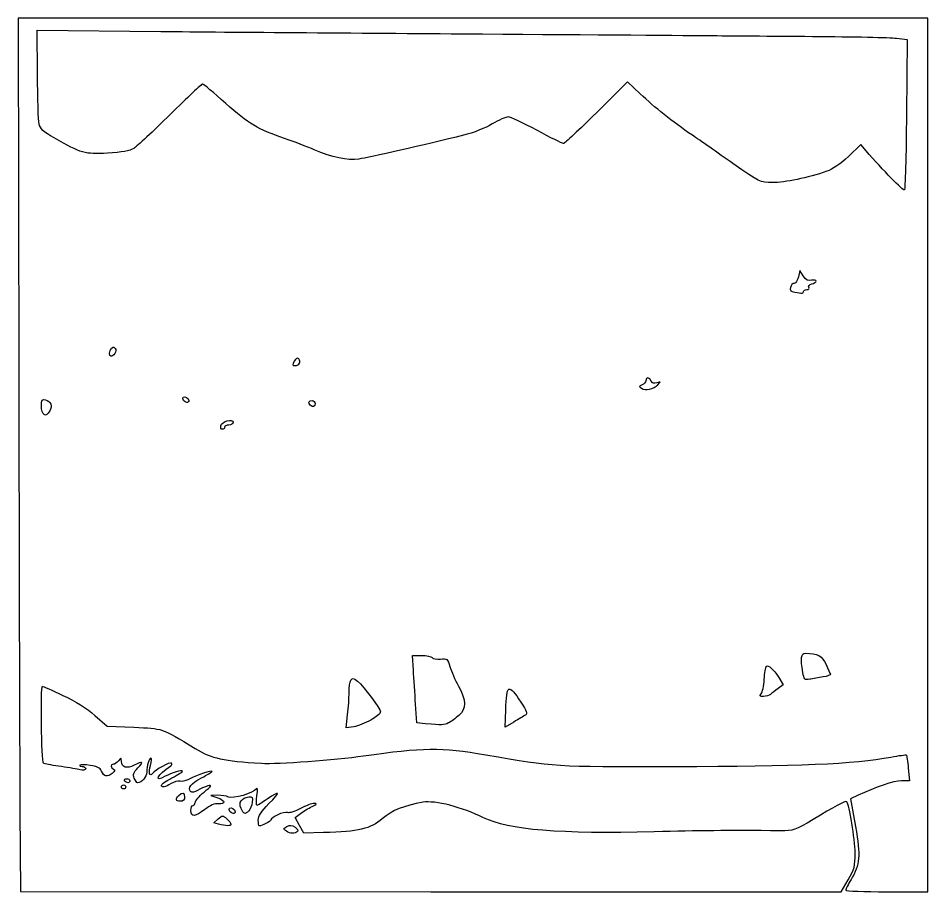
# Model space of a CAD drawing. Header units: centimetres. Extents: x -9.8 to 9.9, y -5 to 13.9.
import ezdxf

# ---------------------------------------------------------------- set-up
doc = ezdxf.new("R2010")
doc.units = ezdxf.units.CM
doc.header["$MEASUREMENT"] = 0
doc.layers.add('Layer 1', color=7, linetype='Continuous')

msp = doc.modelspace()

# ---------------------------------------------------------------- linework, layer by layer
at = {"layer": 'Layer 1'}
for points, knots in [([(-9.77833, -3.20923), (-9.78516, -2.25109), (-9.79646, 1.99619), (-9.80344, 6.22918), (-9.80344, 6.22918), (-9.80344, 6.22918), (-9.81613, 13.92552), (-9.81613, 13.92552), (-9.81613, 13.92552), (-9.81613, 13.92552), (0.02012, 13.92552), (0.02012, 13.92552), (0.02012, 13.92552), (0.02012, 13.92552), (9.85637, 13.92552), (9.85637, 13.92552), (9.85637, 13.92552), (9.85637, 13.92552), (9.85637, 4.48556), (9.85637, 4.48556), (9.85637, 4.48556), (9.85637, 4.48556), (9.85637, -4.9544), (9.85637, -4.9544), (9.85637, -4.9544), (9.85637, -4.9544), (8.96849, -4.9544), (8.96849, -4.9544), (8.96849, -4.9544), (8.48016, -4.9544), (8.08086, -4.93941), (8.08116, -4.92108), (8.08116, -4.92108), (8.08148, -4.90276), (8.13332, -4.79968), (8.19639, -4.69202), (8.19639, -4.69202), (8.39324, -4.35604), (8.40602, -4.1996), (8.29046, -3.54113), (8.29046, -3.54113), (8.29046, -3.54113), (8.18666, -2.94969), (8.18666, -2.94969), (8.18666, -2.94969), (8.18666, -2.94969), (8.34991, -2.86986), (8.34991, -2.86986), (8.34991, -2.86986), (8.6994, -2.69895), (9.12827, -2.55554), (9.28991, -2.55554), (9.28991, -2.55554), (9.28991, -2.55554), (9.45921, -2.55554), (9.45921, -2.55554), (9.45921, -2.55554), (9.45921, -2.55554), (9.43411, -2.28549), (9.43411, -2.28549), (9.43411, -2.28549), (9.42031, -2.13696), (9.40184, -2.00844), (9.39307, -1.99989), (9.39307, -1.99989), (9.3843, -1.99134), (9.23396, -2.01083), (9.05897, -2.04321), (9.05897, -2.04321), (8.24881, -2.19313), (7.06656, -2.24438), (4.36918, -2.24651), (4.36918, -2.24651), (1.70418, -2.24861), (1.83899, -2.25696), (0.2946, -1.99419), (0.2946, -1.99419), (-0.66983, -1.8301), (-1.06897, -1.83375), (-2.34626, -2.01834), (-2.34626, -2.01834), (-2.96068, -2.10713), (-4.2041, -2.19627), (-4.55457, -2.17664), (-4.55457, -2.17664), (-5.38588, -2.13008), (-5.62236, -2.07737), (-5.98883, -1.85694), (-5.98883, -1.85694), (-6.73742, -1.40667), (-6.68292, -1.42541), (-7.31579, -1.40075), (-7.31579, -1.40075), (-7.31579, -1.40075), (-7.89147, -1.37832), (-7.89147, -1.37832), (-7.89147, -1.37832), (-7.89147, -1.37832), (-8.15813, -1.14299), (-8.15813, -1.14299), (-8.15813, -1.14299), (-8.32348, -0.99706), (-8.58602, -0.83251), (-8.84918, -0.70986), (-8.84918, -0.70986), (-9.08259, -0.60107), (-9.28236, -0.51206), (-9.29312, -0.51206), (-9.29312, -0.51206), (-9.33205, -0.51206), (-9.31161, -2.15112), (-9.27239, -2.17477), (-9.27239, -2.17477), (-9.25024, -2.18813), (-9.10169, -2.21793), (-8.94228, -2.24099), (-8.94228, -2.24099), (-8.78287, -2.26405), (-8.58586, -2.29678), (-8.50447, -2.31372), (-8.50447, -2.31372), (-8.4065, -2.33411), (-8.35649, -2.32763), (-8.35649, -2.29454), (-8.35649, -2.29454), (-8.35649, -2.26705), (-8.39064, -2.24456), (-8.43238, -2.24456), (-8.43238, -2.24456), (-8.47412, -2.24456), (-8.49649, -2.23307), (-8.48209, -2.21902), (-8.48209, -2.21902), (-8.46769, -2.20497), (-8.36595, -2.20664), (-8.256, -2.22272), (-8.256, -2.22272), (-8.11498, -2.24335), (-8.04334, -2.27947), (-8.01278, -2.34534), (-8.01278, -2.34534), (-7.95557, -2.46867), (-7.89389, -2.48292), (-7.7855, -2.39785), (-7.7855, -2.39785), (-7.72236, -2.34829), (-7.71291, -2.32107), (-7.75319, -2.3047), (-7.75319, -2.3047), (-7.82438, -2.27577), (-7.82801, -2.20013), (-7.75821, -2.20013), (-7.75821, -2.20013), (-7.72967, -2.20013), (-7.6791, -2.16515), (-7.64583, -2.12239), (-7.64583, -2.12239), (-7.58954, -2.05004), (-7.58524, -2.05125), (-7.5839, -2.13985), (-7.5839, -2.13985), (-7.58194, -2.26845), (-7.46805, -2.30246), (-7.30864, -2.22203), (-7.30864, -2.22203), (-7.1168, -2.12524), (-7.09514, -2.14018), (-7.22769, -2.27787), (-7.22769, -2.27787), (-7.32012, -2.37389), (-7.33687, -2.42142), (-7.30597, -2.49999), (-7.30597, -2.49999), (-7.28435, -2.55496), (-7.25064, -2.59931), (-7.23105, -2.59853), (-7.23105, -2.59853), (-7.14444, -2.5951), (-7.03602, -2.47005), (-7.03545, -2.37293), (-7.03545, -2.37293), (-7.03459, -2.22579), (-6.98708, -2.06686), (-6.94396, -2.06686), (-6.94396, -2.06686), (-6.92418, -2.06686), (-6.93, -2.13681), (-6.9569, -2.2223), (-6.9569, -2.2223), (-7.00438, -2.37323), (-6.97233, -2.48822), (-6.90839, -2.3964), (-6.90839, -2.3964), (-6.85408, -2.31841), (-6.53202, -2.14402), (-6.5, -2.17526), (-6.5, -2.17526), (-6.48326, -2.19159), (-6.49108, -2.21886), (-6.51738, -2.23586), (-6.51738, -2.23586), (-6.80202, -2.41983), (-6.90234, -2.60833), (-6.63628, -2.45926), (-6.63628, -2.45926), (-6.50739, -2.38705), (-6.26204, -2.31672), (-6.26204, -2.35199), (-6.26204, -2.35199), (-6.26204, -2.36315), (-6.36449, -2.42668), (-6.4897, -2.49317), (-6.4897, -2.49317), (-6.61491, -2.55966), (-6.71736, -2.63087), (-6.71736, -2.65142), (-6.71736, -2.65142), (-6.71736, -2.70958), (-6.63385, -2.69566), (-6.51078, -2.61699), (-6.51078, -2.61699), (-6.44901, -2.5775), (-6.35911, -2.55524), (-6.31101, -2.56751), (-6.31101, -2.56751), (-6.26291, -2.57978), (-6.16249, -2.5536), (-6.08786, -2.50932), (-6.08786, -2.50932), (-5.95919, -2.43298), (-5.62459, -2.32255), (-5.62459, -2.35642), (-5.62459, -2.35642), (-5.62459, -2.36514), (-5.72585, -2.42605), (-5.8496, -2.49176), (-5.8496, -2.49176), (-6.07983, -2.61402), (-6.16112, -2.71617), (-6.08627, -2.78919), (-6.08627, -2.78919), (-6.06042, -2.81442), (-6.00261, -2.80474), (-5.9368, -2.76418), (-5.9368, -2.76418), (-5.87778, -2.7278), (-5.77826, -2.6846), (-5.71565, -2.66817), (-5.71565, -2.66817), (-5.6211, -2.64337), (-5.6346, -2.66578), (-5.79533, -2.8005), (-5.79533, -2.8005), (-5.90176, -2.88971), (-5.98884, -2.99102), (-5.98884, -3.02564), (-5.98884, -3.02564), (-5.98884, -3.06026), (-6.00933, -3.08859), (-6.03437, -3.08859), (-6.03437, -3.08859), (-6.05941, -3.08859), (-6.0799, -3.13857), (-6.0799, -3.19965), (-6.0799, -3.19965), (-6.0799, -3.34758), (-5.9943, -3.34054), (-5.78086, -3.17505), (-5.78086, -3.17505), (-5.66922, -3.08849), (-5.56395, -3.04368), (-5.49002, -3.05125), (-5.49002, -3.05125), (-5.32163, -3.06848), (-5.32819, -2.98624), (-5.50005, -2.92539), (-5.50005, -2.92539), (-5.50005, -2.92539), (-5.64735, -2.87324), (-5.64735, -2.87324), (-5.64735, -2.87324), (-5.64735, -2.87324), (-5.49638, -2.86986), (-5.49638, -2.86986), (-5.49638, -2.86986), (-5.41335, -2.868), (-5.3102, -2.88486), (-5.26718, -2.90733), (-5.26718, -2.90733), (-5.17462, -2.95566), (-4.72512, -2.82153), (-4.66319, -2.72711), (-4.66319, -2.72711), (-4.63952, -2.69101), (-4.63506, -2.75175), (-4.65214, -2.87759), (-4.65214, -2.87759), (-4.6679, -2.99365), (-4.66758, -3.0886), (-4.65144, -3.0886), (-4.65144, -3.0886), (-4.6353, -3.0886), (-4.53724, -3.02863), (-4.43352, -2.95533), (-4.43352, -2.95533), (-4.15099, -2.75565), (-4.1344, -2.7942), (-4.39269, -3.05021), (-4.39269, -3.05021), (-4.56124, -3.21727), (-4.62287, -3.31243), (-4.62287, -3.4056), (-4.62287, -3.4056), (-4.62287, -3.47558), (-4.61359, -3.53284), (-4.60225, -3.53284), (-4.60225, -3.53284), (-4.5535, -3.53284), (-4.34968, -3.42727), (-4.34968, -3.40202), (-4.34968, -3.40202), (-4.34968, -3.34214), (-4.07058, -3.21772), (-3.99133, -3.24226), (-3.99133, -3.24226), (-3.94269, -3.25732), (-3.82297, -3.22129), (-3.7073, -3.15677), (-3.7073, -3.15677), (-3.59732, -3.09543), (-3.46636, -3.04546), (-3.41628, -3.04573), (-3.41628, -3.04573), (-3.34507, -3.04608), (-3.355, -3.06078), (-3.46181, -3.11304), (-3.46181, -3.11304), (-3.53694, -3.1498), (-3.64963, -3.21854), (-3.71224, -3.2658), (-3.71224, -3.2658), (-3.71224, -3.2658), (-3.82607, -3.35173), (-3.82607, -3.35173), (-3.82607, -3.35173), (-3.82607, -3.35173), (-3.734, -3.52003), (-3.734, -3.52003), (-3.734, -3.52003), (-3.734, -3.52003), (-3.64193, -3.68833), (-3.64193, -3.68833), (-3.64193, -3.68833), (-3.64193, -3.68833), (-3.21038, -3.67602), (-3.21038, -3.67602), (-3.21038, -3.67602), (-2.44402, -3.65415), (-2.20671, -3.5983), (-1.94137, -3.37732), (-1.94137, -3.37732), (-1.71778, -3.19112), (-1.47896, -3.09425), (-1.06122, -3.02033), (-1.06122, -3.02033), (-0.80721, -2.97538), (-0.20442, -3.12944), (0.24931, -3.35528), (0.24931, -3.35528), (0.77978, -3.61931), (1.91316, -3.71254), (3.93716, -3.65861), (3.93716, -3.65861), (4.91528, -3.63255), (5.48804, -3.62803), (6.66909, -3.63708), (6.66909, -3.63708), (6.95063, -3.63923), (6.98501, -3.62729), (7.37484, -3.39179), (7.37484, -3.39179), (7.8231, -3.12099), (8.08084, -2.98522), (8.10392, -3.00773), (8.10392, -3.00773), (8.15568, -3.05823), (8.28198, -3.83342), (8.28357, -4.11036), (8.28357, -4.11036), (8.28529, -4.40959), (8.26993, -4.46962), (8.13283, -4.69954), (8.13283, -4.69954), (8.13283, -4.69954), (7.98018, -4.95554), (7.98018, -4.95554), (7.98018, -4.95554), (7.98018, -4.95554), (-0.89287, -4.95343), (-0.89287, -4.95343), (-0.89287, -4.95343), (-0.89287, -4.95343), (-9.76591, -4.95131), (-9.76591, -4.95131), (-9.76591, -4.95131), (-9.76591, -4.95131), (-9.77833, -3.20923), (-9.77833, -3.20923)], [0, 0, 0, 0, 0.00970874, 0.00970874, 0.00970874, 0.00970874, 0.01941748, 0.01941748, 0.01941748, 0.01941748, 0.02912621, 0.02912621, 0.02912621, 0.02912621, 0.03883495, 0.03883495, 0.03883495, 0.03883495, 0.04854369, 0.04854369, 0.04854369, 0.04854369, 0.05825243, 0.05825243, 0.05825243, 0.05825243, 0.06796117, 0.06796117, 0.06796117, 0.06796117, 0.0776699, 0.0776699, 0.0776699, 0.0776699, 0.08737864, 0.08737864, 0.08737864, 0.08737864, 0.09708738, 0.09708738, 0.09708738, 0.09708738, 0.10679612, 0.10679612, 0.10679612, 0.10679612, 0.11650485, 0.11650485, 0.11650485, 0.11650485, 0.12621359, 0.12621359, 0.12621359, 0.12621359, 0.13592233, 0.13592233, 0.13592233, 0.13592233, 0.14563107, 0.14563107, 0.14563107, 0.14563107, 0.15533981, 0.15533981, 0.15533981, 0.15533981, 0.16504854, 0.16504854, 0.16504854, 0.16504854, 0.17475728, 0.17475728, 0.17475728, 0.17475728, 0.18446602, 0.18446602, 0.18446602, 0.18446602, 0.19417476, 0.19417476, 0.19417476, 0.19417476, 0.2038835, 0.2038835, 0.2038835, 0.2038835, 0.21359223, 0.21359223, 0.21359223, 0.21359223, 0.22330097, 0.22330097, 0.22330097, 0.22330097, 0.23300971, 0.23300971, 0.23300971, 0.23300971, 0.24271845, 0.24271845, 0.24271845, 0.24271845, 0.25242718, 0.25242718, 0.25242718, 0.25242718, 0.26213592, 0.26213592, 0.26213592, 0.26213592, 0.27184466, 0.27184466, 0.27184466, 0.27184466, 0.2815534, 0.2815534, 0.2815534, 0.2815534, 0.29126214, 0.29126214, 0.29126214, 0.29126214, 0.30097087, 0.30097087, 0.30097087, 0.30097087, 0.31067961, 0.31067961, 0.31067961, 0.31067961, 0.32038835, 0.32038835, 0.32038835, 0.32038835, 0.33009709, 0.33009709, 0.33009709, 0.33009709, 0.33980583, 0.33980583, 0.33980583, 0.33980583, 0.34951456, 0.34951456, 0.34951456, 0.34951456, 0.3592233, 0.3592233, 0.3592233, 0.3592233, 0.36893204, 0.36893204, 0.36893204, 0.36893204, 0.37864078, 0.37864078, 0.37864078, 0.37864078, 0.38834951, 0.38834951, 0.38834951, 0.38834951, 0.39805825, 0.39805825, 0.39805825, 0.39805825, 0.40776699, 0.40776699, 0.40776699, 0.40776699, 0.41747573, 0.41747573, 0.41747573, 0.41747573, 0.42718447, 0.42718447, 0.42718447, 0.42718447, 0.4368932, 0.4368932, 0.4368932, 0.4368932, 0.44660194, 0.44660194, 0.44660194, 0.44660194, 0.45631068, 0.45631068, 0.45631068, 0.45631068, 0.46601942, 0.46601942, 0.46601942, 0.46601942, 0.47572816, 0.47572816, 0.47572816, 0.47572816, 0.48543689, 0.48543689, 0.48543689, 0.48543689, 0.49514563, 0.49514563, 0.49514563, 0.49514563, 0.50485437, 0.50485437, 0.50485437, 0.50485437, 0.51456311, 0.51456311, 0.51456311, 0.51456311, 0.52427184, 0.52427184, 0.52427184, 0.52427184, 0.53398058, 0.53398058, 0.53398058, 0.53398058, 0.54368932, 0.54368932, 0.54368932, 0.54368932, 0.55339806, 0.55339806, 0.55339806, 0.55339806, 0.5631068, 0.5631068, 0.5631068, 0.5631068, 0.57281553, 0.57281553, 0.57281553, 0.57281553, 0.58252427, 0.58252427, 0.58252427, 0.58252427, 0.59223301, 0.59223301, 0.59223301, 0.59223301, 0.60194175, 0.60194175, 0.60194175, 0.60194175, 0.61165049, 0.61165049, 0.61165049, 0.61165049, 0.62135922, 0.62135922, 0.62135922, 0.62135922, 0.63106796, 0.63106796, 0.63106796, 0.63106796, 0.6407767, 0.6407767, 0.6407767, 0.6407767, 0.65048544, 0.65048544, 0.65048544, 0.65048544, 0.66019417, 0.66019417, 0.66019417, 0.66019417, 0.66990291, 0.66990291, 0.66990291, 0.66990291, 0.67961165, 0.67961165, 0.67961165, 0.67961165, 0.68932039, 0.68932039, 0.68932039, 0.68932039, 0.69902913, 0.69902913, 0.69902913, 0.69902913, 0.70873786, 0.70873786, 0.70873786, 0.70873786, 0.7184466, 0.7184466, 0.7184466, 0.7184466, 0.72815534, 0.72815534, 0.72815534, 0.72815534, 0.73786408, 0.73786408, 0.73786408, 0.73786408, 0.74757282, 0.74757282, 0.74757282, 0.74757282, 0.75728155, 0.75728155, 0.75728155, 0.75728155, 0.76699029, 0.76699029, 0.76699029, 0.76699029, 0.77669903, 0.77669903, 0.77669903, 0.77669903, 0.78640777, 0.78640777, 0.78640777, 0.78640777, 0.7961165, 0.7961165, 0.7961165, 0.7961165, 0.80582524, 0.80582524, 0.80582524, 0.80582524, 0.81553398, 0.81553398, 0.81553398, 0.81553398, 0.82524272, 0.82524272, 0.82524272, 0.82524272, 0.83495146, 0.83495146, 0.83495146, 0.83495146, 0.84466019, 0.84466019, 0.84466019, 0.84466019, 0.85436893, 0.85436893, 0.85436893, 0.85436893, 0.86407767, 0.86407767, 0.86407767, 0.86407767, 0.87378641, 0.87378641, 0.87378641, 0.87378641, 0.88349515, 0.88349515, 0.88349515, 0.88349515, 0.89320388, 0.89320388, 0.89320388, 0.89320388, 0.90291262, 0.90291262, 0.90291262, 0.90291262, 0.91262136, 0.91262136, 0.91262136, 0.91262136, 0.9223301, 0.9223301, 0.9223301, 0.9223301, 0.93203883, 0.93203883, 0.93203883, 0.93203883, 0.94174757, 0.94174757, 0.94174757, 0.94174757, 0.95145631, 0.95145631, 0.95145631, 0.95145631, 0.96116505, 0.96116505, 0.96116505, 0.96116505, 0.97087379, 0.97087379, 0.97087379, 0.97087379, 0.98058252, 0.98058252, 0.98058252, 0.98058252, 1, 1, 1, 1]), ([(9.39528, 11.84982), (9.39528, 11.84982), (9.40932, 13.46796), (9.40932, 13.46796), (9.40932, 13.46796), (9.40932, 13.46796), (9.17826, 13.49466), (9.17826, 13.49466), (9.17826, 13.49466), (9.05117, 13.50934), (8.23486, 13.52644), (7.36422, 13.53266), (7.36422, 13.53266), (6.49358, 13.53887), (5.49439, 13.54675), (5.14379, 13.55016), (5.14379, 13.55016), (4.7932, 13.55358), (2.58033, 13.56941), (0.22632, 13.58536), (0.22632, 13.58536), (-2.12769, 13.6013), (-5.25745, 13.62551), (-6.72871, 13.63915), (-6.72871, 13.63915), (-6.72871, 13.63915), (-9.40372, 13.66396), (-9.40372, 13.66396), (-9.40372, 13.66396), (-9.40372, 13.66396), (-9.39834, 12.71747), (-9.39834, 12.71747), (-9.39834, 12.71747), (-9.39538, 12.1969), (-9.37998, 11.71199), (-9.36413, 11.63988), (-9.36413, 11.63988), (-9.34163, 11.53753), (-9.27041, 11.47161), (-9.03941, 11.33933), (-9.03941, 11.33933), (-8.44524, 10.99907), (-8.38312, 10.98134), (-7.88418, 11.00954), (-7.88418, 11.00954), (-7.57141, 11.02722), (-7.39824, 11.05818), (-7.31503, 11.1113), (-7.31503, 11.1113), (-7.24925, 11.15329), (-6.89466, 11.48382), (-6.52706, 11.84581), (-6.52706, 11.84581), (-6.15946, 12.2078), (-5.84515, 12.50398), (-5.82859, 12.50398), (-5.82859, 12.50398), (-5.81203, 12.50398), (-5.58666, 12.31513), (-5.32776, 12.08432), (-5.32776, 12.08432), (-4.82704, 11.63792), (-4.63312, 11.52252), (-4.0537, 11.32618), (-4.0537, 11.32618), (-3.85336, 11.25829), (-3.56494, 11.14852), (-3.41276, 11.08224), (-3.41276, 11.08224), (-3.02104, 10.91162), (-2.70098, 10.84508), (-2.44708, 10.88148), (-2.44708, 10.88148), (-2.24626, 10.91027), (-1.00599, 11.19192), (-0.18347, 11.39551), (-0.18347, 11.39551), (0.01687, 11.4451), (0.29657, 11.55487), (0.43808, 11.63944), (0.43808, 11.63944), (0.57959, 11.72401), (0.73374, 11.79321), (0.78064, 11.79321), (0.78064, 11.79321), (0.82754, 11.79321), (1.1054, 11.66327), (1.39811, 11.50446), (1.39811, 11.50446), (1.69082, 11.34565), (1.95042, 11.21571), (1.975, 11.21571), (1.975, 11.21571), (1.99958, 11.21571), (2.32182, 11.51624), (2.69108, 11.88356), (2.69108, 11.88356), (2.69108, 11.88356), (3.36248, 12.55141), (3.36248, 12.55141), (3.36248, 12.55141), (3.36248, 12.55141), (3.63845, 12.28977), (3.63845, 12.28977), (3.63845, 12.28977), (3.94641, 11.9978), (4.33152, 11.69194), (4.76415, 11.3957), (4.76415, 11.3957), (4.92287, 11.28702), (5.3172, 11.01215), (5.64045, 10.78488), (5.64045, 10.78488), (6.22408, 10.37453), (6.23005, 10.37166), (6.49797, 10.37166), (6.49797, 10.37166), (6.76196, 10.37166), (7.26389, 10.47615), (7.67143, 10.61595), (7.67143, 10.61595), (7.79829, 10.65947), (7.976, 10.7822), (8.14031, 10.93976), (8.14031, 10.93976), (8.14031, 10.93976), (8.4049, 11.19349), (8.4049, 11.19349), (8.4049, 11.19349), (8.4049, 11.19349), (8.52129, 11.06022), (8.52129, 11.06022), (8.52129, 11.06022), (8.89062, 10.63734), (9.32184, 10.19588), (9.34936, 10.21248), (9.34936, 10.21248), (9.36689, 10.22305), (9.38755, 10.95986), (9.39527, 11.84983), (9.39527, 11.84983), (9.39527, 11.84983), (9.39528, 11.84982), (9.39528, 11.84982)], [0, 0, 0, 0, 0.02702703, 0.02702703, 0.02702703, 0.02702703, 0.05405405, 0.05405405, 0.05405405, 0.05405405, 0.08108108, 0.08108108, 0.08108108, 0.08108108, 0.10810811, 0.10810811, 0.10810811, 0.10810811, 0.13513514, 0.13513514, 0.13513514, 0.13513514, 0.16216216, 0.16216216, 0.16216216, 0.16216216, 0.18918919, 0.18918919, 0.18918919, 0.18918919, 0.21621622, 0.21621622, 0.21621622, 0.21621622, 0.24324324, 0.24324324, 0.24324324, 0.24324324, 0.27027027, 0.27027027, 0.27027027, 0.27027027, 0.2972973, 0.2972973, 0.2972973, 0.2972973, 0.32432432, 0.32432432, 0.32432432, 0.32432432, 0.35135135, 0.35135135, 0.35135135, 0.35135135, 0.37837838, 0.37837838, 0.37837838, 0.37837838, 0.40540541, 0.40540541, 0.40540541, 0.40540541, 0.43243243, 0.43243243, 0.43243243, 0.43243243, 0.45945946, 0.45945946, 0.45945946, 0.45945946, 0.48648649, 0.48648649, 0.48648649, 0.48648649, 0.51351351, 0.51351351, 0.51351351, 0.51351351, 0.54054054, 0.54054054, 0.54054054, 0.54054054, 0.56756757, 0.56756757, 0.56756757, 0.56756757, 0.59459459, 0.59459459, 0.59459459, 0.59459459, 0.62162162, 0.62162162, 0.62162162, 0.62162162, 0.64864865, 0.64864865, 0.64864865, 0.64864865, 0.67567568, 0.67567568, 0.67567568, 0.67567568, 0.7027027, 0.7027027, 0.7027027, 0.7027027, 0.72972973, 0.72972973, 0.72972973, 0.72972973, 0.75675676, 0.75675676, 0.75675676, 0.75675676, 0.78378378, 0.78378378, 0.78378378, 0.78378378, 0.81081081, 0.81081081, 0.81081081, 0.81081081, 0.83783784, 0.83783784, 0.83783784, 0.83783784, 0.86486486, 0.86486486, 0.86486486, 0.86486486, 0.89189189, 0.89189189, 0.89189189, 0.89189189, 0.91891892, 0.91891892, 0.91891892, 0.91891892, 0.94594595, 0.94594595, 0.94594595, 0.94594595, 1, 1, 1, 1]), ([(6.98139, 8.00415), (6.88831, 8.01811), (6.86634, 8.04173), (6.88425, 8.10855), (6.88425, 8.10855), (6.89698, 8.15605), (6.93411, 8.19491), (6.96677, 8.19491), (6.96677, 8.19491), (6.99942, 8.19491), (7.04038, 8.25815), (7.05778, 8.33545), (7.05778, 8.33545), (7.05778, 8.33545), (7.08942, 8.47599), (7.08942, 8.47599), (7.08942, 8.47599), (7.08942, 8.47599), (7.16385, 8.35578), (7.16385, 8.35578), (7.16385, 8.35578), (7.22038, 8.26447), (7.26291, 8.24157), (7.34072, 8.26051), (7.34072, 8.26051), (7.39707, 8.27422), (7.44317, 8.2674), (7.44317, 8.24536), (7.44317, 8.24536), (7.44317, 8.22331), (7.40013, 8.19429), (7.34752, 8.18087), (7.34752, 8.18087), (7.29485, 8.16743), (7.26537, 8.13516), (7.28191, 8.10905), (7.28191, 8.10905), (7.29843, 8.08297), (7.28, 8.06164), (7.24096, 8.06164), (7.24096, 8.06164), (7.20192, 8.06164), (7.16997, 8.04165), (7.16997, 8.01722), (7.16997, 8.01722), (7.16997, 7.99279), (7.1546, 7.97579), (7.13582, 7.97945), (7.13582, 7.97945), (7.11704, 7.98311), (7.04754, 7.99423), (6.98139, 8.00415)], [0, 0, 0, 0, 0.07142857, 0.07142857, 0.07142857, 0.07142857, 0.14285714, 0.14285714, 0.14285714, 0.14285714, 0.21428571, 0.21428571, 0.21428571, 0.21428571, 0.28571429, 0.28571429, 0.28571429, 0.28571429, 0.35714286, 0.35714286, 0.35714286, 0.35714286, 0.42857143, 0.42857143, 0.42857143, 0.42857143, 0.5, 0.5, 0.5, 0.5, 0.57142857, 0.57142857, 0.57142857, 0.57142857, 0.64285714, 0.64285714, 0.64285714, 0.64285714, 0.71428571, 0.71428571, 0.71428571, 0.71428571, 0.78571429, 0.78571429, 0.78571429, 0.78571429, 0.85714286, 0.85714286, 0.85714286, 0.85714286, 1, 1, 1, 1]), ([(-7.70684, 6.76203), (-7.7189, 6.7927), (-7.74488, 6.81779), (-7.76456, 6.81779), (-7.76456, 6.81779), (-7.81362, 6.81779), (-7.86175, 6.6857), (-7.8306, 6.63653), (-7.8306, 6.63653), (-7.79445, 6.57946), (-7.68049, 6.69502), (-7.70684, 6.76203)], [0, 0, 0, 0, 0.25, 0.25, 0.25, 0.25, 0.5, 0.5, 0.5, 0.5, 1, 1, 1, 1]), ([(-3.84619, 6.5116), (-3.81128, 6.57525), (-3.77997, 6.59071), (-3.74838, 6.55989), (-3.74838, 6.55989), (-3.69069, 6.5036), (-3.74013, 6.41798), (-3.83032, 6.41798), (-3.83032, 6.41798), (-3.88457, 6.41798), (-3.88763, 6.43604), (-3.84618, 6.5116), (-3.84618, 6.5116), (-3.84618, 6.5116), (-3.84619, 6.5116), (-3.84619, 6.5116)], [0, 0, 0, 0, 0.2, 0.2, 0.2, 0.2, 0.4, 0.4, 0.4, 0.4, 0.6, 0.6, 0.6, 0.6, 1, 1, 1, 1]), ([(3.66528, 5.92649), (3.60777, 5.96294), (3.60938, 5.97313), (3.67666, 5.99832), (3.67666, 5.99832), (3.71978, 6.01446), (3.75506, 6.05552), (3.75506, 6.08956), (3.75506, 6.08956), (3.75506, 6.17284), (3.84229, 6.16845), (3.87571, 6.08348), (3.87571, 6.08348), (3.89372, 6.03769), (3.93341, 6.02511), (3.99737, 6.04492), (3.99737, 6.04492), (4.08395, 6.07173), (4.08597, 6.06814), (4.02024, 6.00401), (4.02024, 6.00401), (3.92562, 5.91169), (3.74935, 5.8732), (3.66527, 5.92649), (3.66527, 5.92649), (3.66527, 5.92649), (3.66528, 5.92649), (3.66528, 5.92649)], [0, 0, 0, 0, 0.125, 0.125, 0.125, 0.125, 0.25, 0.25, 0.25, 0.25, 0.375, 0.375, 0.375, 0.375, 0.5, 0.5, 0.5, 0.5, 0.625, 0.625, 0.625, 0.625, 0.75, 0.75, 0.75, 0.75, 1, 1, 1, 1]), ([(-6.12541, 5.66016), (-6.12541, 5.71257), (-6.21421, 5.76864), (-6.24683, 5.73682), (-6.24683, 5.73682), (-6.27945, 5.705), (-6.22198, 5.61836), (-6.16826, 5.61836), (-6.16826, 5.61836), (-6.1447, 5.61836), (-6.12541, 5.63717), (-6.12541, 5.66016)], [0, 0, 0, 0, 0.25, 0.25, 0.25, 0.25, 0.5, 0.5, 0.5, 0.5, 1, 1, 1, 1]), ([(-9.1323, 5.43745), (-9.07259, 5.54629), (-9.1118, 5.64764), (-9.22475, 5.67646), (-9.22475, 5.67646), (-9.29825, 5.69521), (-9.31266, 5.6753), (-9.31266, 5.55497), (-9.31266, 5.55497), (-9.31266, 5.34087), (-9.21881, 5.27973), (-9.1323, 5.43745)], [0, 0, 0, 0, 0.25, 0.25, 0.25, 0.25, 0.5, 0.5, 0.5, 0.5, 1, 1, 1, 1]), ([(-3.39348, 5.59615), (-3.39348, 5.6328), (-3.42421, 5.66278), (-3.46178, 5.66278), (-3.46178, 5.66278), (-3.53288, 5.66278), (-3.55211, 5.61024), (-3.49972, 5.55913), (-3.49972, 5.55913), (-3.44733, 5.50801), (-3.39348, 5.52678), (-3.39348, 5.59615)], [0, 0, 0, 0, 0.25, 0.25, 0.25, 0.25, 0.5, 0.5, 0.5, 0.5, 1, 1, 1, 1]), ([(-5.35136, 5.08528), (-5.35136, 5.10971), (-5.31038, 5.1297), (-5.2603, 5.1297), (-5.2603, 5.1297), (-5.21021, 5.1297), (-5.16924, 5.15796), (-5.16924, 5.19249), (-5.16924, 5.19249), (-5.16924, 5.28339), (-5.41534, 5.21183), (-5.43439, 5.1154), (-5.43439, 5.1154), (-5.44249, 5.0744), (-5.42712, 5.04085), (-5.40024, 5.04085), (-5.40024, 5.04085), (-5.37336, 5.04085), (-5.35137, 5.06084), (-5.35137, 5.08527), (-5.35137, 5.08527), (-5.35137, 5.08527), (-5.35136, 5.08528), (-5.35136, 5.08528)], [0, 0, 0, 0, 0.14285714, 0.14285714, 0.14285714, 0.14285714, 0.28571429, 0.28571429, 0.28571429, 0.28571429, 0.42857143, 0.42857143, 0.42857143, 0.42857143, 0.57142857, 0.57142857, 0.57142857, 0.57142857, 0.71428571, 0.71428571, 0.71428571, 0.71428571, 1, 1, 1, 1]), ([(7.59407, -0.3126), (7.68959, -0.29734), (7.76059, -0.271), (7.75185, -0.25408), (7.75185, -0.25408), (7.74311, -0.23716), (7.69951, -0.1406), (7.65496, -0.0395), (7.65496, -0.0395), (7.57421, 0.14375), (7.47151, 0.19871), (7.20981, 0.19871), (7.20981, 0.19871), (7.1164, 0.19871), (7.10205, 0.09248), (7.15402, -0.21438), (7.15402, -0.21438), (7.17991, -0.36724), (7.19381, -0.38113), (7.3015, -0.36175), (7.3015, -0.36175), (7.36689, -0.34998), (7.49855, -0.32787), (7.59406, -0.3126), (7.59406, -0.3126), (7.59406, -0.3126), (7.59407, -0.3126), (7.59407, -0.3126)], [0, 0, 0, 0, 0.125, 0.125, 0.125, 0.125, 0.25, 0.25, 0.25, 0.25, 0.375, 0.375, 0.375, 0.375, 0.5, 0.5, 0.5, 0.5, 0.625, 0.625, 0.625, 0.625, 0.75, 0.75, 0.75, 0.75, 1, 1, 1, 1]), ([(-0.51058, -1.30625), (-0.45588, -1.27883), (-0.35478, -1.20513), (-0.28591, -1.14246), (-0.28591, -1.14246), (-0.12144, -0.9928), (-0.12346, -0.81773), (-0.29319, -0.50884), (-0.29319, -0.50884), (-0.36606, -0.37623), (-0.44996, -0.187), (-0.47964, -0.08834), (-0.47964, -0.08834), (-0.53028, 0.08005), (-0.54276, 0.09), (-0.68326, 0.074), (-0.68326, 0.074), (-0.76558, 0.06462), (-0.8468, 0.07885), (-0.86376, 0.10562), (-0.86376, 0.10562), (-0.88072, 0.13239), (-0.98393, 0.15429), (-1.09312, 0.15429), (-1.09312, 0.15429), (-1.09312, 0.15429), (-1.29165, 0.15429), (-1.29165, 0.15429), (-1.29165, 0.15429), (-1.29165, 0.15429), (-1.26935, -0.16778), (-1.26935, -0.16778), (-1.26935, -0.16778), (-1.25708, -0.34492), (-1.23585, -0.67373), (-1.22217, -0.89846), (-1.22217, -0.89846), (-1.22217, -0.89846), (-1.19729, -1.30708), (-1.19729, -1.30708), (-1.19729, -1.30708), (-1.19729, -1.30708), (-1.00911, -1.32383), (-1.00911, -1.32383), (-1.00911, -1.32383), (-0.64051, -1.35664), (-0.60889, -1.35553), (-0.51059, -1.30625), (-0.51059, -1.30625), (-0.51059, -1.30625), (-0.51058, -1.30625), (-0.51058, -1.30625)], [0, 0, 0, 0, 0.07142857, 0.07142857, 0.07142857, 0.07142857, 0.14285714, 0.14285714, 0.14285714, 0.14285714, 0.21428571, 0.21428571, 0.21428571, 0.21428571, 0.28571429, 0.28571429, 0.28571429, 0.28571429, 0.35714286, 0.35714286, 0.35714286, 0.35714286, 0.42857143, 0.42857143, 0.42857143, 0.42857143, 0.5, 0.5, 0.5, 0.5, 0.57142857, 0.57142857, 0.57142857, 0.57142857, 0.64285714, 0.64285714, 0.64285714, 0.64285714, 0.71428571, 0.71428571, 0.71428571, 0.71428571, 0.78571429, 0.78571429, 0.78571429, 0.78571429, 0.85714286, 0.85714286, 0.85714286, 0.85714286, 1, 1, 1, 1]), ([(6.45476, -0.68974), (6.48501, -0.6653), (6.55942, -0.60832), (6.62013, -0.56312), (6.62013, -0.56312), (6.62013, -0.56312), (6.73051, -0.48094), (6.73051, -0.48094), (6.73051, -0.48094), (6.73051, -0.48094), (6.63097, -0.3238), (6.63097, -0.3238), (6.63097, -0.3238), (6.51483, -0.14045), (6.40617, -0.04302), (6.36387, -0.0843), (6.36387, -0.0843), (6.34745, -0.10032), (6.32705, -0.22654), (6.31854, -0.36478), (6.31854, -0.36478), (6.31003, -0.50302), (6.28048, -0.64269), (6.25286, -0.67515), (6.25286, -0.67515), (6.21374, -0.72114), (6.22442, -0.73417), (6.30121, -0.73417), (6.30121, -0.73417), (6.35542, -0.73417), (6.42452, -0.71417), (6.45476, -0.68973), (6.45476, -0.68973), (6.45476, -0.68973), (6.45476, -0.68974), (6.45476, -0.68974)], [0, 0, 0, 0, 0.1, 0.1, 0.1, 0.1, 0.2, 0.2, 0.2, 0.2, 0.3, 0.3, 0.3, 0.3, 0.4, 0.4, 0.4, 0.4, 0.5, 0.5, 0.5, 0.5, 0.6, 0.6, 0.6, 0.6, 0.7, 0.7, 0.7, 0.7, 0.8, 0.8, 0.8, 0.8, 1, 1, 1, 1]), ([(-2.18911, -1.24397), (-2.07519, -1.17884), (-1.98199, -1.09966), (-1.98199, -1.06802), (-1.98199, -1.06802), (-1.98199, -0.99965), (-2.3349, -0.52696), (-2.47866, -0.40277), (-2.47866, -0.40277), (-2.56471, -0.32844), (-2.58576, -0.32519), (-2.62245, -0.38056), (-2.62245, -0.38056), (-2.64609, -0.41624), (-2.66362, -0.53539), (-2.66141, -0.64533), (-2.66141, -0.64533), (-2.6592, -0.75528), (-2.67247, -0.97329), (-2.69091, -1.1298), (-2.69091, -1.1298), (-2.69091, -1.1298), (-2.72443, -1.41436), (-2.72443, -1.41436), (-2.72443, -1.41436), (-2.72443, -1.41436), (-2.56033, -1.38838), (-2.56033, -1.38838), (-2.56033, -1.38838), (-2.47007, -1.37409), (-2.30302, -1.30911), (-2.18911, -1.24397)], [0, 0, 0, 0, 0.11111111, 0.11111111, 0.11111111, 0.11111111, 0.22222222, 0.22222222, 0.22222222, 0.22222222, 0.33333333, 0.33333333, 0.33333333, 0.33333333, 0.44444444, 0.44444444, 0.44444444, 0.44444444, 0.55555556, 0.55555556, 0.55555556, 0.55555556, 0.66666667, 0.66666667, 0.66666667, 0.66666667, 0.77777778, 0.77777778, 0.77777778, 0.77777778, 1, 1, 1, 1]), ([(1.15389, -1.13875), (1.20337, -1.10979), (1.18287, -1.05114), (1.05522, -0.85645), (1.05522, -0.85645), (0.78689, -0.4472), (0.74538, -0.46869), (0.728, -1.02586), (0.728, -1.02586), (0.728, -1.02586), (0.71638, -1.39859), (0.71638, -1.39859), (0.71638, -1.39859), (0.71638, -1.39859), (0.90391, -1.28695), (0.90391, -1.28695), (0.90391, -1.28695), (1.00705, -1.22555), (1.11954, -1.15886), (1.15389, -1.13875)], [0, 0, 0, 0, 0.16666667, 0.16666667, 0.16666667, 0.16666667, 0.33333333, 0.33333333, 0.33333333, 0.33333333, 0.5, 0.5, 0.5, 0.5, 0.66666667, 0.66666667, 0.66666667, 0.66666667, 1, 1, 1, 1]), ([(-7.40031, -2.55553), (-7.40031, -2.5311), (-7.43225, -2.51111), (-7.4713, -2.51111), (-7.4713, -2.51111), (-7.51034, -2.51111), (-7.52962, -2.5311), (-7.51414, -2.55553), (-7.51414, -2.55553), (-7.49866, -2.57996), (-7.46672, -2.59995), (-7.44315, -2.59995), (-7.44315, -2.59995), (-7.41959, -2.59995), (-7.40031, -2.57996), (-7.40031, -2.55553)], [0, 0, 0, 0, 0.2, 0.2, 0.2, 0.2, 0.4, 0.4, 0.4, 0.4, 0.6, 0.6, 0.6, 0.6, 1, 1, 1, 1]), ([(-7.49137, -2.6888), (-7.49137, -2.66437), (-7.51186, -2.64438), (-7.5369, -2.64438), (-7.5369, -2.64438), (-7.56194, -2.64438), (-7.58243, -2.66437), (-7.58243, -2.6888), (-7.58243, -2.6888), (-7.58243, -2.71323), (-7.56194, -2.73322), (-7.5369, -2.73322), (-7.5369, -2.73322), (-7.51186, -2.73322), (-7.49137, -2.71323), (-7.49137, -2.6888)], [0, 0, 0, 0, 0.2, 0.2, 0.2, 0.2, 0.4, 0.4, 0.4, 0.4, 0.6, 0.6, 0.6, 0.6, 1, 1, 1, 1]), ([(-6.21647, -2.91092), (-6.21647, -2.81023), (-6.26369, -2.79706), (-6.34396, -2.87538), (-6.34396, -2.87538), (-6.42423, -2.9537), (-6.41074, -2.99977), (-6.30753, -2.99977), (-6.30753, -2.99977), (-6.24682, -2.99977), (-6.21647, -2.97015), (-6.21647, -2.91092)], [0, 0, 0, 0, 0.25, 0.25, 0.25, 0.25, 0.5, 0.5, 0.5, 0.5, 1, 1, 1, 1]), ([(-4.82873, -3.20698), (-4.79529, -3.17435), (-4.76089, -3.08939), (-4.7523, -3.01818), (-4.7523, -3.01818), (-4.7392, -2.90961), (-4.75138, -2.89106), (-4.82774, -2.90331), (-4.82774, -2.90331), (-4.99083, -2.92946), (-5.05576, -3.02597), (-4.99615, -3.15361), (-4.99615, -3.15361), (-4.936, -3.28242), (-4.91342, -3.28962), (-4.82872, -3.20698), (-4.82872, -3.20698), (-4.82872, -3.20698), (-4.82873, -3.20698), (-4.82873, -3.20698)], [0, 0, 0, 0, 0.16666667, 0.16666667, 0.16666667, 0.16666667, 0.33333333, 0.33333333, 0.33333333, 0.33333333, 0.5, 0.5, 0.5, 0.5, 0.66666667, 0.66666667, 0.66666667, 0.66666667, 1, 1, 1, 1]), ([(-5.1237, -3.2245), (-5.1237, -3.17209), (-5.2125, -3.11602), (-5.24512, -3.14784), (-5.24512, -3.14784), (-5.27774, -3.17966), (-5.22027, -3.2663), (-5.16655, -3.2663), (-5.16655, -3.2663), (-5.14299, -3.2663), (-5.12371, -3.24749), (-5.12371, -3.2245), (-5.12371, -3.2245), (-5.12371, -3.2245), (-5.1237, -3.2245), (-5.1237, -3.2245)], [0, 0, 0, 0, 0.2, 0.2, 0.2, 0.2, 0.4, 0.4, 0.4, 0.4, 0.6, 0.6, 0.6, 0.6, 1, 1, 1, 1]), ([(-5.21477, -3.4953), (-5.21477, -3.47465), (-5.25575, -3.42158), (-5.30583, -3.37736), (-5.30583, -3.37736), (-5.39378, -3.2997), (-5.40016, -3.29984), (-5.49231, -3.3812), (-5.49231, -3.3812), (-5.49231, -3.3812), (-5.58772, -3.46544), (-5.58772, -3.46544), (-5.58772, -3.46544), (-5.58772, -3.46544), (-5.48093, -3.49471), (-5.48093, -3.49471), (-5.48093, -3.49471), (-5.32396, -3.53773), (-5.21477, -3.53798), (-5.21477, -3.4953), (-5.21477, -3.4953), (-5.21477, -3.4953), (-5.21477, -3.4953), (-5.21477, -3.4953)], [0, 0, 0, 0, 0.14285714, 0.14285714, 0.14285714, 0.14285714, 0.28571429, 0.28571429, 0.28571429, 0.28571429, 0.42857143, 0.42857143, 0.42857143, 0.42857143, 0.57142857, 0.57142857, 0.57142857, 0.57142857, 0.71428571, 0.71428571, 0.71428571, 0.71428571, 1, 1, 1, 1]), ([(-3.77376, -3.65213), (-3.75608, -3.63488), (-3.78081, -3.59281), (-3.82871, -3.55864), (-3.82871, -3.55864), (-3.89287, -3.51287), (-3.93911, -3.50868), (-4.00434, -3.54274), (-4.00434, -3.54274), (-4.08767, -3.58625), (-4.08823, -3.59228), (-4.01371, -3.64544), (-4.01371, -3.64544), (-3.93182, -3.70386), (-3.8297, -3.70671), (-3.77376, -3.65213)], [0, 0, 0, 0, 0.2, 0.2, 0.2, 0.2, 0.4, 0.4, 0.4, 0.4, 0.6, 0.6, 0.6, 0.6, 1, 1, 1, 1])]:
    msp.add_open_spline(points, degree=3, knots=knots, dxfattribs=at)

doc.saveas('drawing.dxf')
